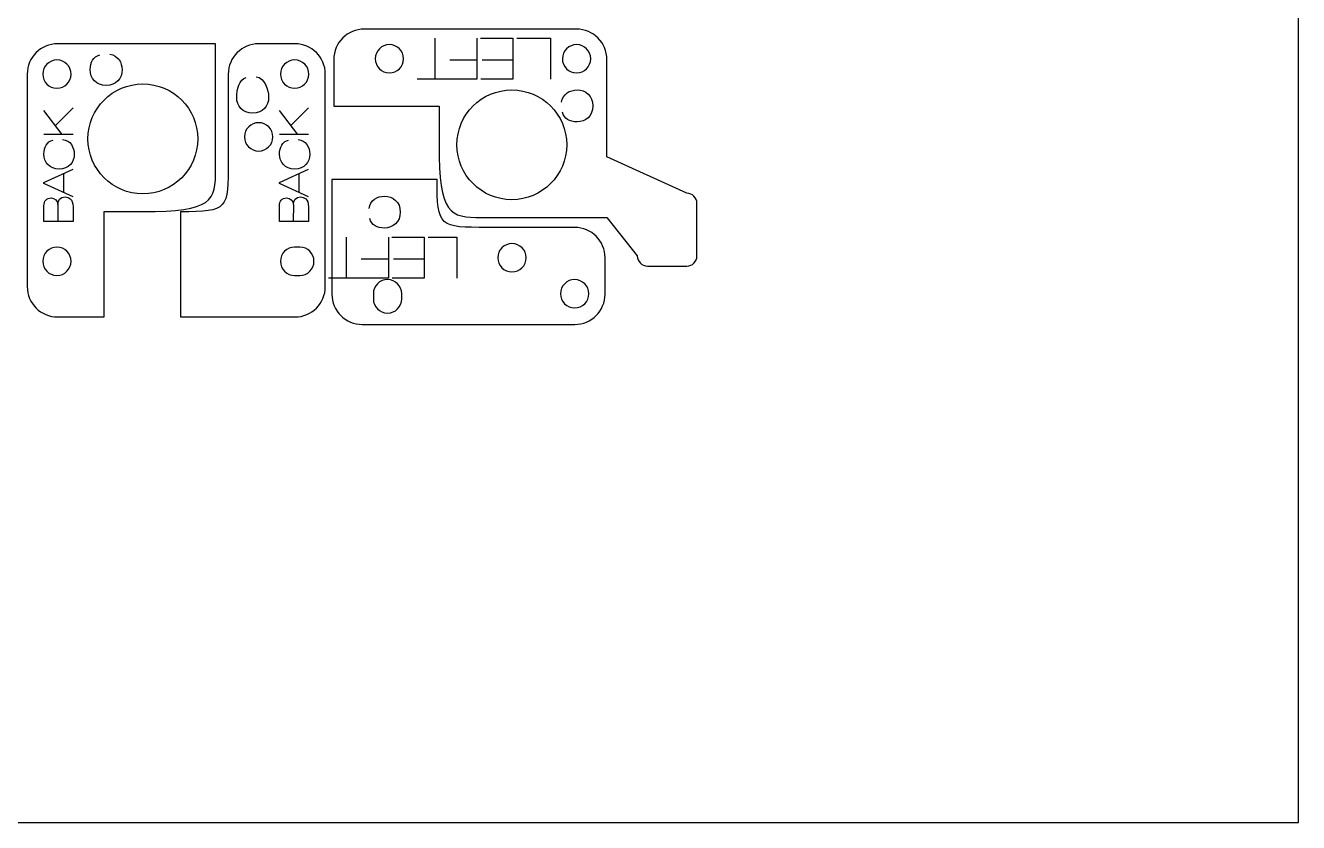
# Model space of a CAD drawing. Extents: x -610 to 0, y -305 to 0.
# Drawn here: x -125.8 to 0, y -304.8 to -226 of the extents above; entities that cross this region are included whole.
import ezdxf

# ---------------------------------------------------------------- set-up
doc = ezdxf.new("R2010")
doc.units = 0
doc.layers.add('CUTS', color=1, linetype='Continuous', true_color=0xff0000)
doc.layers.add('TEXT', color=5, linetype='Continuous', true_color=0x0000ff)
doc.layers.add('laser bed referance', color=3, linetype='Continuous', lineweight=25, true_color=0x00ff00)

msp = doc.modelspace()

# ---------------------------------------------------------------- linework, layer by layer
at = {"layer": 'CUTS', "color": 1, "true_color": 0xff0000}
for points in [[(-71.37, -226.39), (-92.36, -226.39)], [(-107.04, -227.84), (-122.66, -227.84)], [(-107.04, -240.24), (-107.04, -227.84), (-107.04, -227.84)], [(-99.2, -227.84), (-102.79, -227.84)], [(-95.36, -229.39), (-95.36, -234), (-84.95, -234), (-84.95, -237.82)], [(-60.47, -242.61), (-68.37, -239.01), (-68.37, -229.39)], [(-125.66, -230.84), (-125.66, -251.84)], [(-105.79, -230.84), (-105.79, -239.43), (-105.79, -239.43)], [(-96.2, -251.84), (-96.2, -230.84)], [(-85.15, -241.27), (-95.55, -241.27), (-95.55, -252.58)], [(-59.47, -248.81), (-59.47, -243.61)], [(-122.66, -254.84), (-118.06, -254.84), (-118.06, -244.43), (-114.23, -244.43)], [(-110.51, -244.44), (-110.51, -254.84), (-99.2, -254.84)], [(-80.77, -245.01), (-68.36, -245.01), (-65.36, -248.81)], [(-71.55, -245.99), (-80.14, -245.99), (-80.14, -245.99)], [(-98.72, -247.94), (-99.23, -247.94)], [(-68.55, -252.58), (-68.55, -248.99)], [(-64.35, -249.81), (-60.47, -249.81), (-60.47, -249.81)], [(-99.23, -250.74), (-98.73, -250.74), (-98.73, -250.74)], [(-91.45, -252.54), (-91.45, -253.05), (-91.45, -253.05)], [(-88.65, -253.06), (-88.65, -252.55)], [(-92.55, -255.58), (-71.55, -255.58)]]:
    msp.add_lwpolyline(points, dxfattribs=at)
for points in [[(-92.36, -226.39), (-94.02, -226.39), (-95.36, -227.74), (-95.36, -229.39)], [(-68.37, -229.39), (-68.37, -227.74), (-69.71, -226.39), (-71.37, -226.39)], [(-122.66, -227.84), (-124.32, -227.84), (-125.66, -229.18), (-125.66, -230.84)], [(-102.79, -227.84), (-104.44, -227.84), (-105.79, -229.18), (-105.79, -230.84)], [(-96.2, -230.84), (-96.2, -229.18), (-97.54, -227.84), (-99.2, -227.84)], [(-89.86, -227.92), (-90.63, -227.92), (-91.26, -228.55), (-91.26, -229.32)], [(-88.46, -229.33), (-88.46, -228.55), (-89.09, -227.93), (-89.86, -227.92)], [(-71.36, -227.92), (-72.13, -227.92), (-72.76, -228.55), (-72.77, -229.32)], [(-69.97, -229.33), (-69.96, -228.55), (-70.59, -227.93), (-71.36, -227.92)], [(-122.73, -229.44), (-123.5, -229.44), (-124.13, -230.06), (-124.13, -230.84)], [(-121.33, -230.85), (-121.33, -230.07), (-121.95, -229.44), (-122.73, -229.44)], [(-99.23, -229.44), (-100, -229.44), (-100.63, -230.06), (-100.63, -230.84)], [(-97.83, -230.85), (-97.83, -230.07), (-98.45, -229.44), (-99.23, -229.44)], [(-91.26, -229.32), (-91.27, -230.09), (-90.64, -230.72), (-89.87, -230.72)], [(-89.87, -230.72), (-89.09, -230.73), (-88.47, -230.1), (-88.46, -229.33)], [(-72.77, -229.32), (-72.77, -230.09), (-72.14, -230.72), (-71.37, -230.72)], [(-71.37, -230.72), (-70.6, -230.73), (-69.97, -230.1), (-69.97, -229.33)], [(-124.13, -230.84), (-124.14, -231.61), (-123.51, -232.24), (-122.74, -232.24)], [(-122.74, -232.24), (-121.96, -232.24), (-121.33, -231.62), (-121.33, -230.85)], [(-100.63, -230.84), (-100.63, -231.61), (-100.01, -232.24), (-99.24, -232.24)], [(-99.24, -232.24), (-98.46, -232.24), (-97.84, -231.62), (-97.83, -230.85)], [(-119.66, -237.24), (-119.66, -234.24), (-117.23, -231.81), (-114.23, -231.81)], [(-114.23, -231.81), (-111.24, -231.81), (-108.81, -234.24), (-108.81, -237.24)], [(-83.19, -237.82), (-83.19, -234.83), (-80.76, -232.4), (-77.77, -232.4)], [(-77.77, -232.4), (-74.77, -232.4), (-72.34, -234.83), (-72.34, -237.82)], [(-102.78, -235.64), (-103.56, -235.64), (-104.18, -236.26), (-104.19, -237.04)], [(-101.39, -237.04), (-101.38, -236.27), (-102.01, -235.64), (-102.78, -235.64)], [(-114.23, -242.67), (-117.23, -242.67), (-119.66, -240.24), (-119.66, -237.24)], [(-108.81, -237.24), (-108.81, -240.24), (-111.24, -242.67), (-114.23, -242.67)], [(-104.19, -237.04), (-104.19, -237.81), (-103.57, -238.44), (-102.79, -238.44)], [(-102.79, -238.44), (-102.02, -238.44), (-101.39, -237.82), (-101.39, -237.04)], [(-84.95, -237.82), (-84.95, -244.73), (-83.9, -245.01), (-80.77, -245.01)], [(-77.77, -243.25), (-80.76, -243.25), (-83.19, -240.82), (-83.19, -237.82)], [(-72.34, -237.82), (-72.34, -240.82), (-74.77, -243.25), (-77.77, -243.25)], [(-114.23, -244.43), (-107.32, -244.43), (-107.04, -243.38), (-107.04, -240.24)], [(-105.79, -239.43), (-105.79, -244.23), (-105.79, -244.44), (-110.51, -244.44)], [(-80.14, -245.99), (-84.94, -245.99), (-85.15, -245.99), (-85.15, -241.27)], [(-59.47, -243.61), (-59.47, -243.06), (-59.91, -242.61), (-60.47, -242.61)], [(-68.55, -248.99), (-68.55, -247.33), (-69.89, -245.99), (-71.55, -245.99)], [(-77.75, -247.59), (-78.52, -247.58), (-79.15, -248.21), (-79.15, -248.98)], [(-76.35, -248.99), (-76.35, -248.22), (-76.97, -247.59), (-77.75, -247.59)], [(-122.73, -247.94), (-123.5, -247.93), (-124.13, -248.56), (-124.13, -249.33)], [(-121.33, -249.34), (-121.33, -248.57), (-121.95, -247.94), (-122.73, -247.94)], [(-99.23, -247.94), (-100, -247.93), (-100.63, -248.56), (-100.63, -249.33)], [(-97.32, -249.34), (-97.32, -248.57), (-97.94, -247.94), (-98.72, -247.94)], [(-79.15, -248.98), (-79.15, -249.75), (-78.53, -250.38), (-77.76, -250.39)], [(-77.76, -250.39), (-76.98, -250.39), (-76.35, -249.77), (-76.35, -248.99)], [(-65.36, -248.81), (-65.36, -249.37), (-64.9, -249.81), (-64.35, -249.81)], [(-60.47, -249.81), (-59.91, -249.81), (-59.47, -249.37), (-59.47, -248.81)], [(-124.13, -249.33), (-124.14, -250.11), (-123.51, -250.73), (-122.74, -250.74)], [(-122.74, -250.74), (-121.96, -250.74), (-121.33, -250.11), (-121.33, -249.34)], [(-100.63, -249.33), (-100.63, -250.11), (-100.01, -250.74), (-99.23, -250.74)], [(-98.73, -250.74), (-97.95, -250.74), (-97.32, -250.11), (-97.32, -249.34)], [(-90.04, -251.14), (-90.82, -251.14), (-91.45, -251.77), (-91.45, -252.54)], [(-88.65, -252.55), (-88.65, -251.78), (-89.27, -251.15), (-90.04, -251.14)], [(-71.55, -251.14), (-72.32, -251.14), (-72.95, -251.77), (-72.95, -252.54)], [(-70.15, -252.55), (-70.15, -251.77), (-70.77, -251.15), (-71.55, -251.14)], [(-125.66, -251.84), (-125.66, -253.49), (-124.32, -254.84), (-122.66, -254.84)], [(-99.2, -254.84), (-97.54, -254.84), (-96.2, -253.49), (-96.2, -251.84)], [(-95.55, -252.58), (-95.55, -254.24), (-94.21, -255.58), (-92.55, -255.58)], [(-72.95, -252.54), (-72.95, -253.31), (-72.33, -253.94), (-71.56, -253.94)], [(-71.56, -253.94), (-70.78, -253.95), (-70.15, -253.32), (-70.15, -252.55)], [(-71.55, -255.58), (-69.89, -255.58), (-68.55, -254.24), (-68.55, -252.58)], [(-91.45, -253.05), (-91.45, -253.82), (-90.83, -254.45), (-90.05, -254.45)], [(-90.05, -254.45), (-89.28, -254.46), (-88.65, -253.83), (-88.65, -253.06)]]:
    msp.add_open_spline(points, degree=3, dxfattribs=at)
at = {"layer": 'laser bed referance'}
for p, q in [((0, -304.8), (0, 0)), ((-609.6, -304.8), (0, -304.8))]:
    msp.add_line(p, q, dxfattribs=at)
at = {"layer": 'TEXT', "color": 5, "true_color": 0x0000ff}
for points in [[(-85.38, -227.3), (-85.38, -231.35)], [(-81.22, -227.3), (-81.22, -231.35), (-84.07, -231.35)], [(-80.87, -227.3), (-77.67, -227.3), (-77.67, -231.35), (-80.83, -231.35)], [(-77.28, -227.3), (-73.94, -227.3), (-73.94, -231.35)], [(-81.22, -229.47), (-83.9, -229.47)], [(-77.67, -229.47), (-80.7, -229.47)], [(-83.62, -231.35), (-87.12, -231.35)], [(-122.21, -236.8), (-124.01, -234.44)], [(-122.88, -235.93), (-121.14, -234.17)], [(-98.93, -236.8), (-100.73, -234.44)], [(-99.6, -235.93), (-97.86, -234.17)], [(-121.14, -236.8), (-124.01, -236.8)], [(-97.86, -236.8), (-100.73, -236.8)], [(-121.14, -242.98), (-124.01, -241.66), (-124.01, -241.56), (-121.14, -240.24)], [(-97.86, -242.98), (-100.73, -241.66), (-100.73, -241.56), (-97.86, -240.24)], [(-122.09, -240.68), (-122.09, -242.55)], [(-98.81, -240.68), (-98.81, -242.55)], [(-124.01, -245.4), (-124.01, -243.84)], [(-121.14, -243.95), (-121.14, -245.4), (-124.01, -245.4), (-124.01, -245.4)], [(-122.64, -243.71), (-122.65, -245.4)], [(-122.65, -243.71), (-122.64, -243.71)], [(-100.73, -245.4), (-100.73, -243.84)], [(-97.86, -243.95), (-97.86, -245.4), (-100.73, -245.4), (-100.73, -245.4)], [(-99.36, -243.71), (-99.37, -245.4)], [(-99.37, -243.71), (-99.36, -243.71)], [(-94.13, -246.96), (-94.13, -251.02)], [(-89.97, -246.96), (-89.97, -251.02), (-92.82, -251.02)], [(-89.61, -246.96), (-86.42, -246.96), (-86.42, -251.02), (-89.58, -251.02)], [(-86.03, -246.96), (-83.19, -246.96), (-83.19, -251.02)], [(-89.97, -249.13), (-92.65, -249.13)], [(-86.42, -249.13), (-89.45, -249.13)], [(-92.37, -251.02), (-95.87, -251.02)]]:
    msp.add_lwpolyline(points, dxfattribs=at)
for points in [[(-119.44, -230.39), (-119.44, -229.68), (-119.15, -229.11), (-118.49, -228.95)], [(-117.5, -228.88), (-116.69, -228.97), (-116.29, -229.7), (-116.29, -230.39)], [(-117.86, -231.96), (-118.86, -231.96), (-119.44, -231.26), (-119.44, -230.39)], [(-116.29, -230.39), (-116.29, -231.26), (-116.86, -231.96), (-117.86, -231.96)], [(-104.96, -233.12), (-104.96, -232.41), (-104.67, -231.34), (-104.01, -231.18)], [(-103.02, -231.11), (-102.21, -231.19), (-101.8, -232.42), (-101.8, -233.12)], [(-72.84, -233.61), (-72.75, -232.81), (-72.02, -232.4), (-71.32, -232.4)], [(-71.32, -232.4), (-70.46, -232.4), (-69.76, -232.98), (-69.76, -233.98)], [(-103.38, -234.69), (-104.38, -234.69), (-104.96, -233.98), (-104.96, -233.12)], [(-101.8, -233.12), (-101.8, -233.98), (-102.38, -234.69), (-103.38, -234.69)], [(-69.76, -233.98), (-69.76, -234.98), (-70.46, -235.56), (-71.32, -235.56)], [(-71.32, -235.56), (-72.04, -235.56), (-72.6, -235.26), (-72.76, -234.61)], [(-124.01, -238.74), (-124.01, -238.06), (-123.74, -237.52), (-123.11, -237.36)], [(-122.17, -237.3), (-121.4, -237.38), (-121.01, -238.07), (-121.01, -238.74)], [(-100.73, -238.74), (-100.73, -238.06), (-100.45, -237.52), (-99.83, -237.36)], [(-98.89, -237.3), (-98.12, -237.38), (-97.73, -238.07), (-97.73, -238.74)], [(-122.51, -240.22), (-123.46, -240.22), (-124.01, -239.56), (-124.01, -238.74)], [(-121.01, -238.74), (-121.01, -239.56), (-121.56, -240.22), (-122.51, -240.22)], [(-99.23, -240.22), (-100.18, -240.22), (-100.73, -239.56), (-100.73, -238.74)], [(-97.73, -238.74), (-97.73, -239.56), (-98.28, -240.22), (-99.23, -240.22)], [(-124.01, -243.84), (-124.01, -243.39), (-123.77, -243.07), (-123.3, -243.07)], [(-123.3, -243.07), (-122.96, -243.07), (-122.64, -243.37), (-122.65, -243.71)], [(-122.64, -243.71), (-122.62, -243.33), (-122.42, -242.98), (-121.92, -242.98)], [(-121.92, -242.98), (-121.59, -242.98), (-121.14, -243.19), (-121.14, -243.95)], [(-100.73, -243.84), (-100.73, -243.39), (-100.49, -243.07), (-100.02, -243.07)], [(-100.02, -243.07), (-99.68, -243.07), (-99.36, -243.37), (-99.37, -243.71)], [(-99.36, -243.71), (-99.34, -243.33), (-99.14, -242.98), (-98.64, -242.98)], [(-98.64, -242.98), (-98.31, -242.98), (-97.86, -243.19), (-97.86, -243.95)], [(-91.87, -244.11), (-91.78, -243.3), (-91.05, -242.9), (-90.36, -242.9)], [(-90.36, -242.9), (-89.49, -242.9), (-88.79, -243.48), (-88.79, -244.47)], [(-90.36, -246.05), (-91.07, -246.05), (-91.64, -245.76), (-91.8, -245.1)], [(-88.79, -244.47), (-88.79, -245.47), (-89.49, -246.05), (-90.36, -246.05)]]:
    msp.add_open_spline(points, degree=3, dxfattribs=at)

doc.saveas('drawing.dxf')
